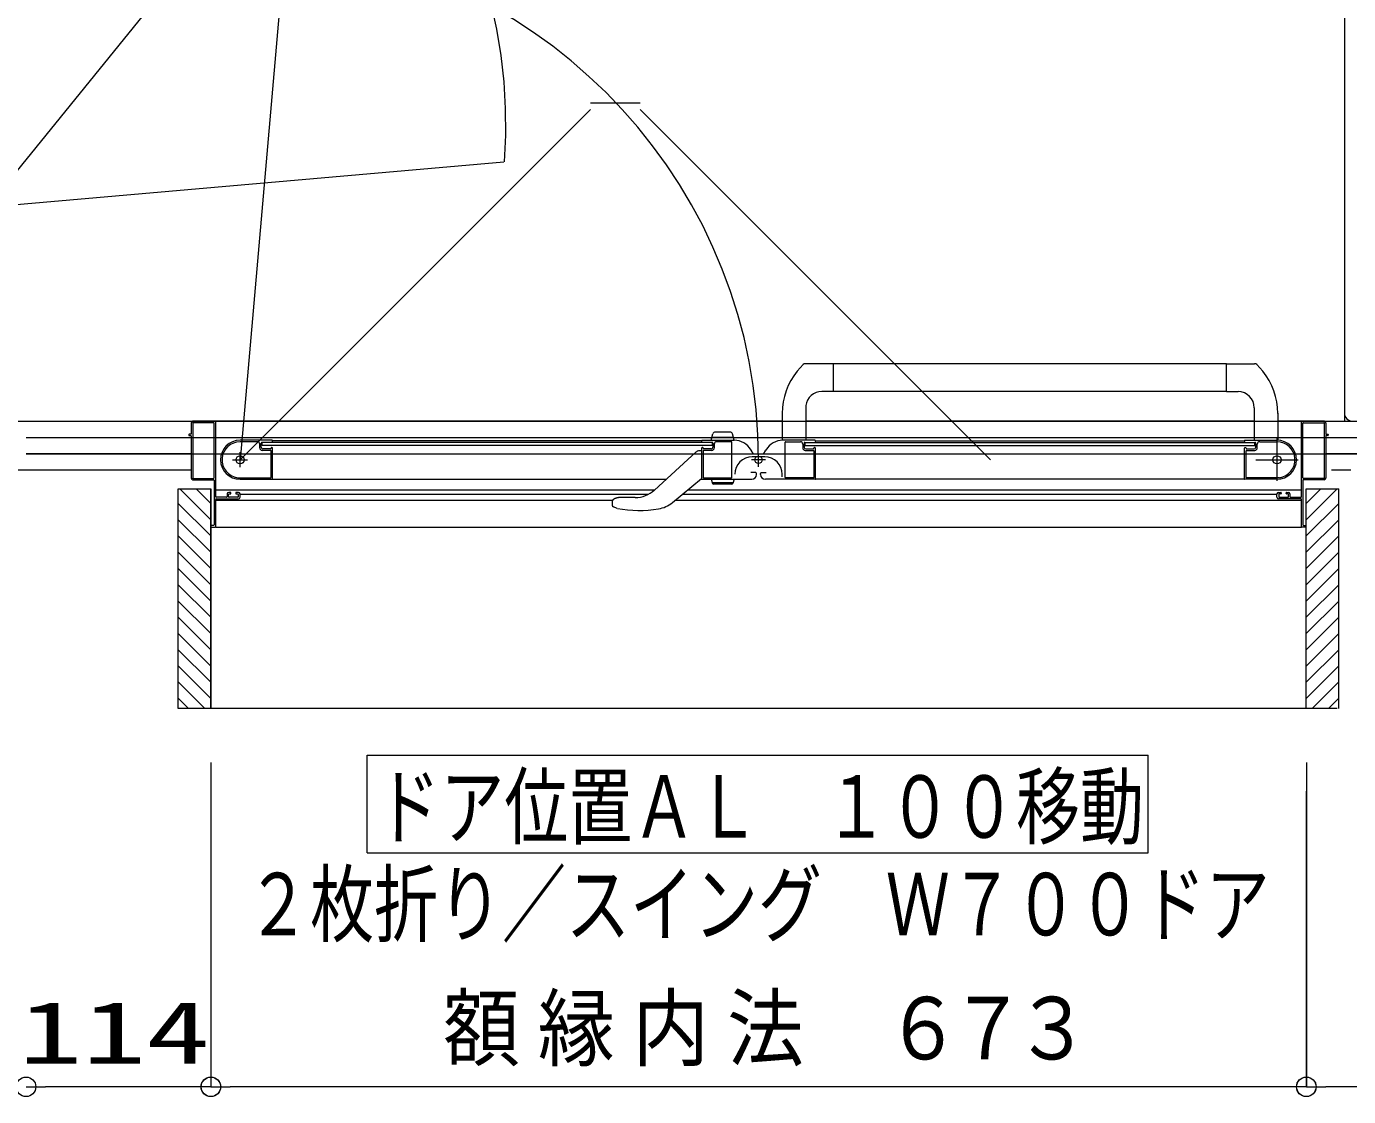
# Model space of a CAD drawing. Units: millimetres on the paper. Extents: x -305 to 305, y -152 to 152.
# Drawn here: x -27.42 to 13.19, y -10.68 to 22.2 of the extents above; entities that cross this region are included whole.
import ezdxf
from ezdxf.enums import TextEntityAlignment as Align

# ---------------------------------------------------------------- set-up
doc = ezdxf.new("R2010")
doc.units = ezdxf.units.MM
doc.linetypes.add('LONG_CHAIN', pattern=[21, 18, -1, 1, -1])
doc.linetypes.add('LONG_DOUBLE_CHAIN', pattern=[21.8, 18, -1, 0.6, -0.6, 0.6, -1])
doc.layers.add('0-0_0', color=7, linetype='Continuous', lineweight=9)
doc.layers.add('0-1_VIEW0001', color=7, linetype='Continuous', lineweight=9)
doc.styles.add('ＭＳ ゴシック', font='')
doc.styles.get('ＭＳ ゴシック').set_extended_font_data('MS Gothic')

# ---------------------------------------------------------------- blocks, each defined once
blk = doc.blocks.new('_ORIGIN')
at = {"layer": '0-0_0'}
blk.add_line((0, 0), (-1, 0), dxfattribs=at)
blk.add_circle((0, 0), 0.5, dxfattribs=at)

msp = doc.modelspace()

# ---------------------------------------------------------------- linework, layer by layer
at = {"layer": '0-1_VIEW0001'}
for p, q in [((13.066, 70.073), (13.066, 10.073)), ((13.066, 69.823), (13.066, 10.322)), ((-3.746, 11.613), (-3.563, 11.811)), ((9.44, 11.838), (-3.495, 11.838)), ((-2.633, 10.983), (-2.633, 11.838)), ((9.44, 10.983), (9.44, 11.838)), ((9.44, 11.838), (10.301, 11.838)), ((10.554, 11.612), (10.37, 11.811)), ((-2.633, 10.983), (-2.988, 10.983)), ((9.44, 10.988), (-2.633, 10.988)), ((9.44, 10.983), (9.795, 10.983)), ((-4.209, 10.316), (-4.212, 9.498)), ((-3.484, 10.552), (-3.483, 9.498)), ((10.295, 10.483), (10.295, 9.488)), ((11.016, 10.316), (11.019, 9.498)), ((-22.359, 10.023), (-22.359, 9.688)), ((-22.314, 10.013), (-22.314, 8.333)), ((-4.21, 10.073), (-22.309, 10.073)), ((-21.674, 10.028), (-22.299, 10.028)), ((-21.659, 8.333), (-21.659, 10.013)), ((-21.609, 7.753), (-21.609, 10.048)), ((10.291, 10.073), (-3.484, 10.073)), ((12.443, 10.073), (11.017, 10.073)), ((11.741, 7.753), (11.741, 10.048)), ((11.791, 8.333), (11.791, 10.013)), ((11.806, 10.028), (12.431, 10.028)), ((12.446, 10.013), (12.446, 8.333)), ((12.491, 10.023), (12.491, 9.688)), ((-27.434, 9.573), (52.566, 9.573)), ((-22.434, 9.663), (-22.434, 9.643)), ((-22.374, 9.673), (-22.424, 9.673)), ((-22.424, 9.633), (-22.374, 9.633)), ((-22.359, 9.618), (-22.359, 8.323)), ((-19.874, 9.488), (-20.859, 9.488)), ((-20.329, 9.443), (-20.859, 9.443)), ((-20.254, 9.253), (-20.254, 9.368)), ((-20.209, 9.273), (-20.209, 9.398)), ((-6.359, 9.423), (-20.184, 9.423)), ((-20.184, 9.323), (-20.184, 9.423)), ((-19.88, 9.425), (-19.866, 9.434)), ((-6.684, 9.473), (-19.859, 9.473)), ((-19.859, 9.447), (-19.859, 9.473)), ((-6.684, 9.473), (-6.684, 9.447)), ((-6.677, 9.434), (-6.663, 9.425)), ((-6.669, 9.488), (-5.683, 9.488)), ((-6.385, 9.488), (-6.333, 9.683)), ((-6.359, 9.423), (-6.359, 9.323)), ((-6.358, 9.588), (-5.711, 9.588)), ((-6.334, 9.398), (-6.334, 9.273)), ((-6.294, 9.368), (-6.294, 9.253)), ((-5.809, 9.738), (-6.26, 9.738)), ((-5.769, 9.443), (-6.219, 9.443)), ((-5.754, 8.348), (-5.754, 9.428)), ((-5.685, 9.488), (-5.737, 9.683)), ((-3.199, 9.488), (-4.185, 9.488)), ((-4.114, 8.348), (-4.114, 9.428)), ((-4.099, 9.443), (-3.649, 9.443)), ((-3.574, 9.368), (-3.574, 9.253)), ((-3.534, 9.398), (-3.534, 9.273)), ((-3.509, 9.423), (-3.509, 9.323)), ((-3.509, 9.423), (10.316, 9.423)), ((-3.191, 9.434), (-3.205, 9.425)), ((-3.184, 9.473), (9.991, 9.473)), ((-3.184, 9.473), (-3.184, 9.447)), ((9.991, 9.447), (9.991, 9.473)), ((10.012, 9.425), (9.998, 9.434)), ((10.006, 9.488), (10.991, 9.488)), ((10.316, 9.323), (10.316, 9.423)), ((10.341, 9.273), (10.341, 9.398)), ((10.386, 9.253), (10.386, 9.368)), ((10.461, 9.443), (10.991, 9.443)), ((12.491, 9.618), (12.491, 8.323)), ((12.506, 9.673), (12.556, 9.673)), ((12.556, 9.633), (12.506, 9.633)), ((12.566, 9.663), (12.566, 9.643)), ((-27.434, 9.073), (52.566, 9.073)), ((-22.359, 9.073), (-27.434, 9.073)), ((-6.359, 9.323), (-20.184, 9.323)), ((-19.919, 9.178), (-20.179, 9.178)), ((-19.934, 9.223), (-20.159, 9.223)), ((-19.909, 8.348), (-19.909, 9.168)), ((-19.888, 9.263), (-19.894, 9.263)), ((-19.866, 9.252), (-19.88, 9.261)), ((-19.859, 8.298), (-19.859, 9.24)), ((-6.846, 9.134), (-8.134, 7.956)), ((-6.684, 9.163), (-6.775, 9.163)), ((-6.684, 9.24), (-6.684, 8.298)), ((-6.663, 9.261), (-6.677, 9.252)), ((-6.649, 9.263), (-6.655, 9.263)), ((-6.634, 9.163), (-6.634, 8.348)), ((-6.369, 9.178), (-6.619, 9.178)), ((-6.384, 9.223), (-6.609, 9.223)), ((-5.088, 9.058), (-5.163, 9.188)), ((-4.744, 8.982), (-5.124, 8.982)), ((-4.78, 9.058), (-4.705, 9.188)), ((-3.509, 9.323), (10.316, 9.323)), ((-3.499, 9.178), (-3.249, 9.178)), ((-3.484, 9.223), (-3.259, 9.223)), ((-3.234, 9.163), (-3.234, 8.348)), ((-3.219, 9.263), (-3.213, 9.263)), ((-3.205, 9.261), (-3.191, 9.252)), ((-3.184, 8.288), (-3.184, 9.24)), ((9.991, 8.298), (9.991, 9.24)), ((9.998, 9.252), (10.012, 9.261)), ((10.02, 9.263), (10.026, 9.263)), ((10.041, 8.348), (10.041, 9.168)), ((10.051, 9.178), (10.311, 9.178)), ((10.066, 9.223), (10.291, 9.223)), ((52.566, 9.073), (12.491, 9.073)), ((-22.309, 8.273), (-21.674, 8.273)), ((-22.299, 8.318), (-21.674, 8.318)), ((-21.659, 8.258), (-21.659, 6.888)), ((-20.933, 8.338), (-19.919, 8.338)), ((-20.859, 8.288), (-7.771, 8.288)), ((-7.579, 7.575), (-6.684, 8.313)), ((-6.714, 8.288), (-5.144, 8.288)), ((-6.624, 8.338), (-5.764, 8.338)), ((-6.385, 8.288), (-6.351, 8.164)), ((-6.358, 8.188), (-5.711, 8.188)), ((-5.752, 8.138), (-6.318, 8.138)), ((-5.019, 8.493), (-5.169, 8.493)), ((-4.994, 8.438), (-4.994, 8.468)), ((-4.874, 8.438), (-4.874, 8.468)), ((-4.849, 8.493), (-4.699, 8.493)), ((-3.153, 8.288), (-4.724, 8.288)), ((-4.204, 8.362), (-4.204, 8.442)), ((-3.244, 8.338), (-4.104, 8.338)), ((10.991, 8.288), (-3.184, 8.288)), ((11.065, 8.338), (10.051, 8.338)), ((11.791, 8.258), (11.791, 6.888)), ((12.431, 8.318), (11.806, 8.318)), ((12.441, 8.273), (11.806, 8.273)), ((-21.759, 7.048), (-22.709, 7.998)), ((-21.759, 7.548), (-22.209, 7.998)), ((-21.759, 1.248), (-21.759, 7.998)), ((-21.609, 7.967), (-8.122, 7.967)), ((-21.274, 7.738), (-21.594, 7.738)), ((-21.259, 7.838), (-21.259, 7.753)), ((-21.214, 7.753), (-21.214, 7.823)), ((-21.154, 7.888), (-21.209, 7.888)), ((-21.199, 7.838), (-21.154, 7.838)), ((-20.929, 7.738), (-21.199, 7.738)), ((-21.139, 7.853), (-21.139, 7.873)), ((-20.989, 7.873), (-20.989, 7.853)), ((-20.909, 7.888), (-20.974, 7.888)), ((-20.974, 7.838), (-20.929, 7.838)), ((-20.914, 7.823), (-20.914, 7.753)), ((-20.859, 7.738), (-20.859, 7.838)), ((-20.859, 7.827), (-8.319, 7.827)), ((-8.718, 7.729), (-9.237, 7.729)), ((-7.274, 7.827), (10.991, 7.827)), ((-7.104, 7.967), (11.741, 7.967)), ((10.991, 7.738), (10.991, 7.838)), ((11.041, 7.888), (11.106, 7.888)), ((11.046, 7.823), (11.046, 7.753)), ((11.106, 7.838), (11.061, 7.838)), ((11.061, 7.738), (11.331, 7.738)), ((11.121, 7.873), (11.121, 7.853)), ((11.271, 7.853), (11.271, 7.873)), ((11.286, 7.888), (11.341, 7.888)), ((11.331, 7.838), (11.286, 7.838)), ((11.346, 7.753), (11.346, 7.823)), ((11.391, 7.838), (11.391, 7.753)), ((11.406, 7.738), (11.726, 7.738)), ((11.891, 7.548), (12.341, 7.998)), ((11.891, 7.048), (12.841, 7.998)), ((11.891, 7.998), (12.891, 7.998)), ((11.891, 1.248), (11.891, 7.998)), ((12.891, 1.248), (12.891, 7.998)), ((-21.759, 6.548), (-22.759, 7.548)), ((-21.609, 6.838), (-21.609, 7.673)), ((-21.609, 7.65), (-9.434, 7.65)), ((-21.594, 7.688), (-20.909, 7.688)), ((-9.434, 7.591), (-9.434, 7.509)), ((-9.421, 7.467), (-9.421, 7.467)), ((-9.421, 7.467), (-9.386, 7.439)), ((-9.399, 7.668), (-9.401, 7.666)), ((-9.271, 7.395), (-9.386, 7.439)), ((-7.489, 7.65), (11.741, 7.65)), ((11.726, 7.688), (11.041, 7.688)), ((11.741, 6.838), (11.741, 7.673)), ((11.891, 6.548), (12.891, 7.548)), ((-21.759, 6.048), (-22.759, 7.048)), ((11.891, 6.048), (12.891, 7.048)), ((-21.759, 5.548), (-22.759, 6.548)), ((-21.674, 6.873), (-21.744, 6.873)), ((-21.744, 6.823), (-21.624, 6.823)), ((-21.609, 6.823), (11.741, 6.823)), ((11.876, 6.823), (11.756, 6.823)), ((11.806, 6.873), (11.876, 6.873)), ((11.891, 5.548), (12.891, 6.548)), ((-21.759, 5.048), (-22.759, 6.048)), ((11.891, 5.048), (12.891, 6.048)), ((-21.759, 4.548), (-22.759, 5.548)), ((11.891, 4.548), (12.891, 5.548)), ((-21.759, 4.048), (-22.759, 5.048)), ((11.891, 4.048), (12.891, 5.048)), ((-21.759, 3.548), (-22.759, 4.548)), ((11.891, 3.548), (12.891, 4.548)), ((-21.759, 3.048), (-22.759, 4.048)), ((11.891, 3.048), (12.891, 4.048)), ((-21.759, 2.548), (-22.759, 3.548)), ((11.891, 2.548), (12.891, 3.548)), ((-21.759, 2.053), (-22.759, 3.053)), ((11.891, 2.053), (12.891, 3.053)), ((-21.759, 1.558), (-22.759, 2.558)), ((11.891, 1.558), (12.891, 2.558)), ((-21.944, 1.248), (-22.759, 2.063)), ((12.076, 1.248), (12.891, 2.063)), ((-22.439, 1.248), (-22.759, 1.568)), ((12.84, 1.248), (-22.759, 1.248)), ((12.571, 1.248), (12.891, 1.568)), ((-16.96, -3.183), (-16.96, -0.183)), ((-16.96, -0.183), (7.04, -0.183)), ((7.04, -3.183), (7.04, -0.183)), ((-21.754, -0.416), (-21.754, -10.375)), ((11.896, -0.416), (11.896, -10.375)), ((-21.759, -1.292), (-21.759, -10.375)), ((11.891, -1.292), (11.891, -10.375)), ((-16.96, -3.183), (7.04, -3.183)), ((-22.354, -10.375), (-26.834, -10.375)), ((11.291, -10.375), (-21.159, -10.375)), ((51.966, -10.375), (12.496, -10.375))]:
    msp.add_line(p, q, dxfattribs=at)
at = {"layer": '0-1_VIEW0001', "linetype": 'LONG_DOUBLE_CHAIN'}
for p, q in [((-28.619, 16.648), (-17.859, 29.908)), ((-19.471, 24.752), (-20.859, 8.888)), ((-20.859, 8.888), (-10.099, 19.648)), ((-8.573, 19.848), (-10.099, 19.848)), ((2.188, 8.888), (-8.573, 19.648)), ((-12.755, 18.036), (-28.619, 16.648)), ((-22.359, 8.573), (-28.934, 8.573)), ((54.066, 8.573), (12.491, 8.573))]:
    msp.add_line(p, q, dxfattribs=at)
at = {"layer": '0-1_VIEW0001', "linetype": 'LONG_CHAIN'}
for p, q in [((10.991, 9.538), (10.991, 8.238)), ((-20.859, 8.658), (-20.859, 9.118)), ((-4.934, 8.676), (-4.934, 9.067)), ((-21.089, 8.888), (-20.629, 8.888)), ((-4.721, 8.888), (-5.146, 8.888)), ((10.341, 8.888), (11.641, 8.888))]:
    msp.add_line(p, q, dxfattribs=at)
at = {"layer": '0-1_VIEW0001', "color": 5}
msp.add_line((-21.759, 7.998), (-21.759, 1.248), dxfattribs=at)
at = {"layer": '0-1_VIEW0001'}
for points in [[(-28.434, 10.073), (53.566, 10.073), (53.566, 70.073)], [(-6.385, 8.288), (-5.685, 8.288), (-5.718, 8.164)], [(-22.759, 1.248), (-22.759, 7.998), (-21.759, 7.998)], [(-9.398, 7.668), (-9.397, 7.669), (-9.396, 7.67), (-9.395, 7.67), (-9.394, 7.671), (-9.393, 7.672), (-9.392, 7.673), (-9.39, 7.675), (-9.389, 7.676), (-9.387, 7.677), (-9.386, 7.678), (-9.385, 7.679), (-9.383, 7.68), (-9.382, 7.681), (-9.38, 7.682), (-9.379, 7.683), (-9.377, 7.684), (-9.376, 7.685), (-9.374, 7.686), (-9.373, 7.687), (-9.37, 7.689), (-9.366, 7.691), (-9.363, 7.693), (-9.36, 7.695), (-9.357, 7.697), (-9.353, 7.699), (-9.349, 7.701), (-9.346, 7.703), (-9.342, 7.705), (-9.338, 7.707), (-9.334, 7.708), (-9.331, 7.71), (-9.327, 7.712), (-9.323, 7.713), (-9.319, 7.714), (-9.315, 7.716), (-9.311, 7.717), (-9.307, 7.719), (-9.303, 7.72), (-9.298, 7.721)], [(-9.298, 7.721), (-9.294, 7.722), (-9.29, 7.723), (-9.286, 7.724), (-9.282, 7.725), (-9.277, 7.726), (-9.273, 7.726), (-9.269, 7.727), (-9.264, 7.727), (-9.26, 7.728), (-9.255, 7.728), (-9.253, 7.729), (-9.251, 7.729), (-9.249, 7.729), (-9.247, 7.729), (-9.245, 7.729), (-9.243, 7.729), (-9.241, 7.729), (-9.238, 7.729), (-9.236, 7.729), (-9.234, 7.729)], [(-9.434, 7.509), (-9.434, 7.507), (-9.434, 7.505), (-9.433, 7.503), (-9.433, 7.5), (-9.433, 7.498), (-9.432, 7.496), (-9.432, 7.494), (-9.432, 7.491), (-9.431, 7.489), (-9.431, 7.487), (-9.43, 7.485), (-9.429, 7.483), (-9.429, 7.48), (-9.428, 7.478), (-9.427, 7.476), (-9.426, 7.474), (-9.425, 7.472), (-9.424, 7.47), (-9.422, 7.468), (-9.421, 7.467)]]:
    msp.add_lwpolyline(points, dxfattribs=at)
for centre, radius in [((-20.859, 8.888), 0.125), ((-4.934, 8.888), 0.113), ((10.991, 8.888), 0.125)]:
    msp.add_circle(centre, radius, dxfattribs=at)
at = {"layer": '0-1_VIEW0001', "linetype": 'LONG_DOUBLE_CHAIN'}
for centre, start, end in [((-28.619, 19.148), 356.0027, 90), ((-20.859, 8.888), 0, 85)]:
    msp.add_arc(centre, 15.925, start, end, dxfattribs=at)
at = {"layer": '0-1_VIEW0001'}
for centre, radius, start, end in [((-3.494, 11.738), 0.1, 90, 133.4724), ((10.301, 11.738), 0.1, 46.5276, 90), ((-2.139, 10.308), 2.07, 140.9419, 179.8), ((8.946, 10.308), 2.07, 0.2, 39.0242), ((-2.988, 10.483), 0.5, 90, 172.0444), ((9.795, 10.483), 0.5, 0, 90), ((13.316, 10.322), 0.25, 180, 270), ((-22.309, 10.023), 0.05, 90, 180), ((-22.299, 10.013), 0.015, 90, 180), ((-21.674, 10.013), 0.015, 0, 90), ((-21.634, 10.048), 0.025, 0, 90), ((11.766, 10.048), 0.025, 90, 180), ((11.806, 10.013), 0.015, 90, 180), ((12.431, 10.013), 0.015, 0, 90), ((12.441, 10.023), 0.05, 0, 90), ((-22.424, 9.663), 0.01, 90, 180), ((-22.424, 9.643), 0.01, 180, 270), ((-22.374, 9.688), 0.015, 270, 0), ((-22.374, 9.618), 0.015, 0, 90), ((-20.859, 8.888), 0.6, 90, 270), ((-20.859, 8.888), 0.555, 90, 262.2329), ((-20.329, 9.368), 0.075, 0, 90), ((-20.184, 9.398), 0.025, 90, 180), ((-19.888, 9.438), 0.015, 270, 300.9638), ((-19.874, 9.473), 0.015, 0, 90), ((-19.874, 9.447), 0.015, 300.9638, 0), ((-6.669, 9.473), 0.015, 90, 180), ((-6.669, 9.447), 0.015, 180, 239.0362), ((-6.655, 9.438), 0.015, 239.0362, 270), ((-6.359, 9.398), 0.025, 0, 90), ((-6.26, 9.663), 0.075, 90, 165), ((-6.219, 9.368), 0.075, 90, 180), ((-5.809, 9.663), 0.075, 15, 90), ((-5.769, 9.428), 0.015, 0, 90), ((-5.683, 8.888), 0.6, 30, 90), ((-4.185, 8.888), 0.6, 90, 150), ((-4.099, 9.428), 0.015, 90, 180), ((-3.649, 9.368), 0.075, 0, 90), ((-3.509, 9.398), 0.025, 90, 180), ((-3.213, 9.438), 0.015, 270, 300.9638), ((-3.199, 9.473), 0.015, 0, 90), ((-3.199, 9.447), 0.015, 300.9638, 0), ((10.006, 9.473), 0.015, 90, 180), ((10.006, 9.447), 0.015, 180, 239.0362), ((10.02, 9.438), 0.015, 239.0362, 270), ((10.316, 9.398), 0.025, 0, 90), ((10.461, 9.368), 0.075, 90, 180), ((10.991, 8.888), 0.6, 270, 90), ((10.991, 8.888), 0.555, 277.7671, 90), ((12.506, 9.688), 0.015, 180, 270), ((12.506, 9.618), 0.015, 90, 180), ((12.556, 9.663), 0.01, 0, 90), ((12.556, 9.643), 0.01, 270, 0), ((-20.179, 9.253), 0.075, 180, 270), ((-20.159, 9.273), 0.05, 180, 270), ((-19.934, 9.248), 0.025, 270, 0), ((-19.919, 9.168), 0.01, 0, 90), ((-19.894, 9.248), 0.015, 90, 180), ((-19.888, 9.248), 0.015, 59.0362, 90), ((-19.874, 9.24), 0.015, 0, 59.0362), ((-6.775, 9.063), 0.1, 90, 132.4362), ((-6.669, 9.24), 0.015, 120.9638, 180), ((-6.655, 9.248), 0.015, 90, 120.9638), ((-6.649, 9.248), 0.015, 0, 90), ((-6.609, 9.248), 0.025, 180, 270), ((-6.619, 9.163), 0.015, 90, 180), ((-6.384, 9.273), 0.05, 270, 0), ((-6.369, 9.253), 0.075, 270, 0), ((-5.124, 8.442), 0.54, 90, 180), ((-4.744, 8.442), 0.54, 0, 90), ((-3.499, 9.253), 0.075, 180, 270), ((-3.484, 9.273), 0.05, 180, 270), ((-3.259, 9.248), 0.025, 270, 0), ((-3.249, 9.163), 0.015, 0, 90), ((-3.219, 9.248), 0.015, 90, 180), ((-3.213, 9.248), 0.015, 59.0362, 90), ((-3.199, 9.24), 0.015, 0, 59.0362), ((10.006, 9.24), 0.015, 120.9638, 180), ((10.02, 9.248), 0.015, 90, 120.9638), ((10.026, 9.248), 0.015, 0, 90), ((10.066, 9.248), 0.025, 180, 270), ((10.051, 9.168), 0.01, 90, 180), ((10.291, 9.273), 0.05, 270, 0), ((10.311, 9.253), 0.075, 270, 0), ((-22.309, 8.323), 0.05, 180, 270), ((-22.299, 8.333), 0.015, 180, 270), ((-21.674, 8.333), 0.015, 270, 0), ((-21.674, 8.258), 0.015, 0, 90), ((-20.933, 8.348), 0.01, 262.2329, 270), ((-20.759, 8.303), 0.015, 270, 272.6935), ((-19.919, 8.348), 0.01, 270, 0), ((-19.869, 8.298), 0.01, 270, 0), ((-6.674, 8.298), 0.01, 180, 270), ((-6.624, 8.348), 0.01, 180, 270), ((-6.318, 8.173), 0.035, 195, 270), ((-5.764, 8.348), 0.01, 270, 0), ((-5.752, 8.173), 0.035, 270, 345), ((-5.144, 8.438), 0.15, 270, 0), ((-5.019, 8.468), 0.025, 0, 90), ((-4.849, 8.468), 0.025, 90, 180), ((-4.724, 8.438), 0.15, 180, 270), ((-4.104, 8.348), 0.01, 180, 270), ((-3.244, 8.348), 0.01, 270, 0), ((-3.194, 8.298), 0.01, 270, 0), ((10.001, 8.298), 0.01, 180, 270), ((10.051, 8.348), 0.01, 180, 270), ((11.065, 8.348), 0.01, 270, 277.7671), ((11.806, 8.333), 0.015, 180, 270), ((11.806, 8.258), 0.015, 90, 180), ((12.431, 8.333), 0.015, 270, 0), ((12.441, 8.323), 0.05, 270, 0), ((-21.594, 7.753), 0.015, 180, 270), ((-21.274, 7.753), 0.015, 270, 0), ((-21.209, 7.838), 0.05, 90, 180), ((-21.199, 7.823), 0.015, 90, 180), ((-21.199, 7.753), 0.015, 180, 270), ((-21.154, 7.873), 0.015, 0, 90), ((-21.154, 7.853), 0.015, 270, 0), ((-20.974, 7.873), 0.015, 90, 180), ((-20.974, 7.853), 0.015, 180, 270), ((-20.929, 7.823), 0.015, 0, 90), ((-20.929, 7.753), 0.015, 270, 0), ((-20.909, 7.838), 0.05, 0, 90), ((-20.909, 7.738), 0.05, 270, 0), ((-8.718, 8.594), 0.865, 270, 312.4362), ((11.041, 7.838), 0.05, 90, 180), ((11.041, 7.738), 0.05, 180, 270), ((11.061, 7.823), 0.015, 90, 180), ((11.061, 7.753), 0.015, 180, 270), ((11.106, 7.873), 0.015, 0, 90), ((11.106, 7.853), 0.015, 270, 0), ((11.286, 7.873), 0.015, 90, 180), ((11.286, 7.853), 0.015, 180, 270), ((11.331, 7.823), 0.015, 0, 90), ((11.331, 7.753), 0.015, 270, 0), ((11.341, 7.838), 0.05, 0, 90), ((11.406, 7.753), 0.015, 180, 270), ((11.726, 7.753), 0.015, 270, 0), ((-21.594, 7.673), 0.015, 90, 180), ((-9.334, 7.591), 0.1, 131.8103, 180), ((-8.599, 11.003), 3.67, 259.4547, 279.2884), ((-8.152, 8.269), 0.9, 279.2884, 309.5), ((11.726, 7.673), 0.015, 0, 90), ((-21.744, 6.858), 0.015, 90, 180), ((-21.744, 6.838), 0.015, 180, 270), ((-21.674, 6.888), 0.015, 270, 0), ((-21.624, 6.838), 0.015, 270, 0), ((11.756, 6.838), 0.015, 180, 270), ((11.806, 6.888), 0.015, 180, 270), ((11.876, 6.858), 0.015, 0, 90), ((11.876, 6.838), 0.015, 270, 0)]:
    msp.add_arc(centre, radius, start, end, dxfattribs=at)

# ---------------------------------------------------------------- block references
at = {"layer": '0-1_VIEW0001', "xscale": 0.6, "yscale": 0.6, "rotation": 180}
for p in [(-27.434, -10.375), (-21.759, -10.375), (11.896, -10.375)]:
    msp.add_blockref('_ORIGIN', p, dxfattribs=at)
at = {"layer": '0-1_VIEW0001', "xscale": 0.6, "yscale": 0.6}
for p in [(-21.754, -10.375), (11.891, -10.375)]:
    msp.add_blockref('_ORIGIN', p, dxfattribs=at)

# ---------------------------------------------------------------- texts
at = {"layer": '0-1_VIEW0001', "style": 'ＭＳ ゴシック'}
for s, width, p in [('ドア位置ＡＬ\u3000１００移動', 0.75, (-16.674, -3.302)), ('２枚折り／スイング\u3000Ｗ７００ドア', 0.75, (-20.674, -6.3)), ('額', 0.9, (-14.622, -10.109)), ('縁', 0.9, (-11.714, -10.109)), ('内', 0.9, (-8.806, -10.109)), ('法', 0.9, (-5.898, -10.109)), ('６', 0.9, (-1.058, -10.109)), ('７', 0.9, (0.93, -10.109)), ('３', 0.9, (2.918, -10.109)), ('114', 1.5, (-27.664, -10.245))]:
    msp.add_text(s, height=1.921, dxfattribs=dict(at, width=width)).set_placement(p, align=Align.BOTTOM_LEFT)

doc.saveas('drawing.dxf')
